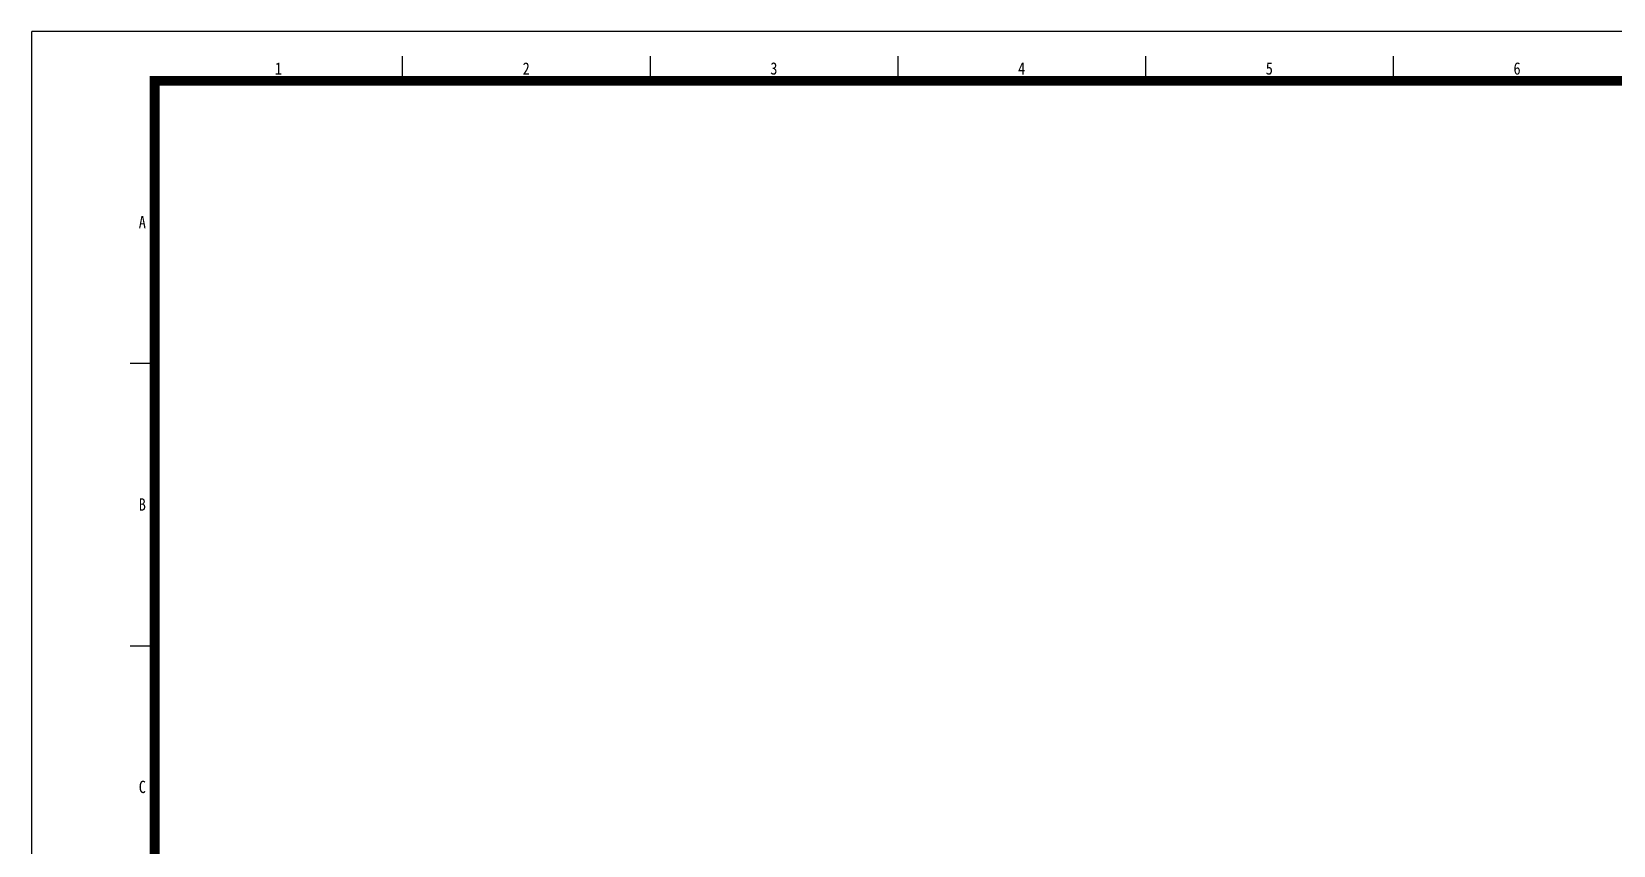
# Model space of a CAD drawing. Extents: x 164940 to 3842273, y 640355 to 1124023.
# Drawn here: x 3622072 to 3646167, y 1110738 to 1123127 of the extents above; entities that cross this region are included whole.
import ezdxf
from ezdxf.enums import TextEntityAlignment as Align

# ---------------------------------------------------------------- set-up
doc = ezdxf.new("R2010")
doc.units = 0
doc.header["$LTSCALE"] = 1000
doc.header["$MEASUREMENT"] = 0
doc.layers.add('-家具', color=33, linetype='Continuous', lineweight=9)
doc.layers.add('TK', color=6, linetype='Continuous')
doc.styles.add('TKZ1', font='SIMHEI.TTF', dxfattribs={"width": 0.7})

# ---------------------------------------------------------------- blocks, each defined once
blk = doc.blocks.new('图框')
for p, q in [((-58108, -445311), (-142208, -445311)), ((-142208, -504711), (-142208, -445311)), ((-134671, -445811), (-134671, -446311)), ((-129633, -445811), (-129633, -446311)), ((-124596, -445811), (-124596, -446311)), ((-119558, -445811), (-119558, -446311)), ((-114521, -445811), (-114521, -446311)), ((-140208, -452051), (-139708, -452051)), ((-140208, -457791), (-139708, -457791))]:
    blk.add_line(p, q)
at = {"const_width": 200}
blk.add_lwpolyline([(-59108, -446311), (-139708, -446311), (-139708, -503711), (-59108, -503711)], close=True, dxfattribs=at)
at = {"style": 'TKZ1', "width": 0.85}
for s, p in [('1', (-137190, -446061)), ('2', (-132152, -446061)), ('3', (-127115, -446061)), ('4', (-122077, -446061)), ('5', (-117040, -446061)), ('6', (-112002, -446061)), ('A', (-139958, -449181)), ('B', (-139958, -454921)), ('C', (-139958, -460661))]:
    blk.add_text(s, height=250, dxfattribs=at).set_placement(p, align=Align.MIDDLE)

msp = doc.modelspace()

# ---------------------------------------------------------------- linework, layer by layer
at = {"layer": '-家具'}
msp.add_lwpolyline([(3623945, 1122378), (3678330, 1122378), (3678330, 1079379), (3623945, 1079379)], close=True, dxfattribs=at)

# ---------------------------------------------------------------- block references
at = {"layer": 'TK', "xscale": 0.7491082046180964, "yscale": 0.749108204501681, "zscale": 0.7491082045191116}
msp.add_blockref('图框', (3728602, 1456713), dxfattribs=at)

doc.saveas('drawing.dxf')
